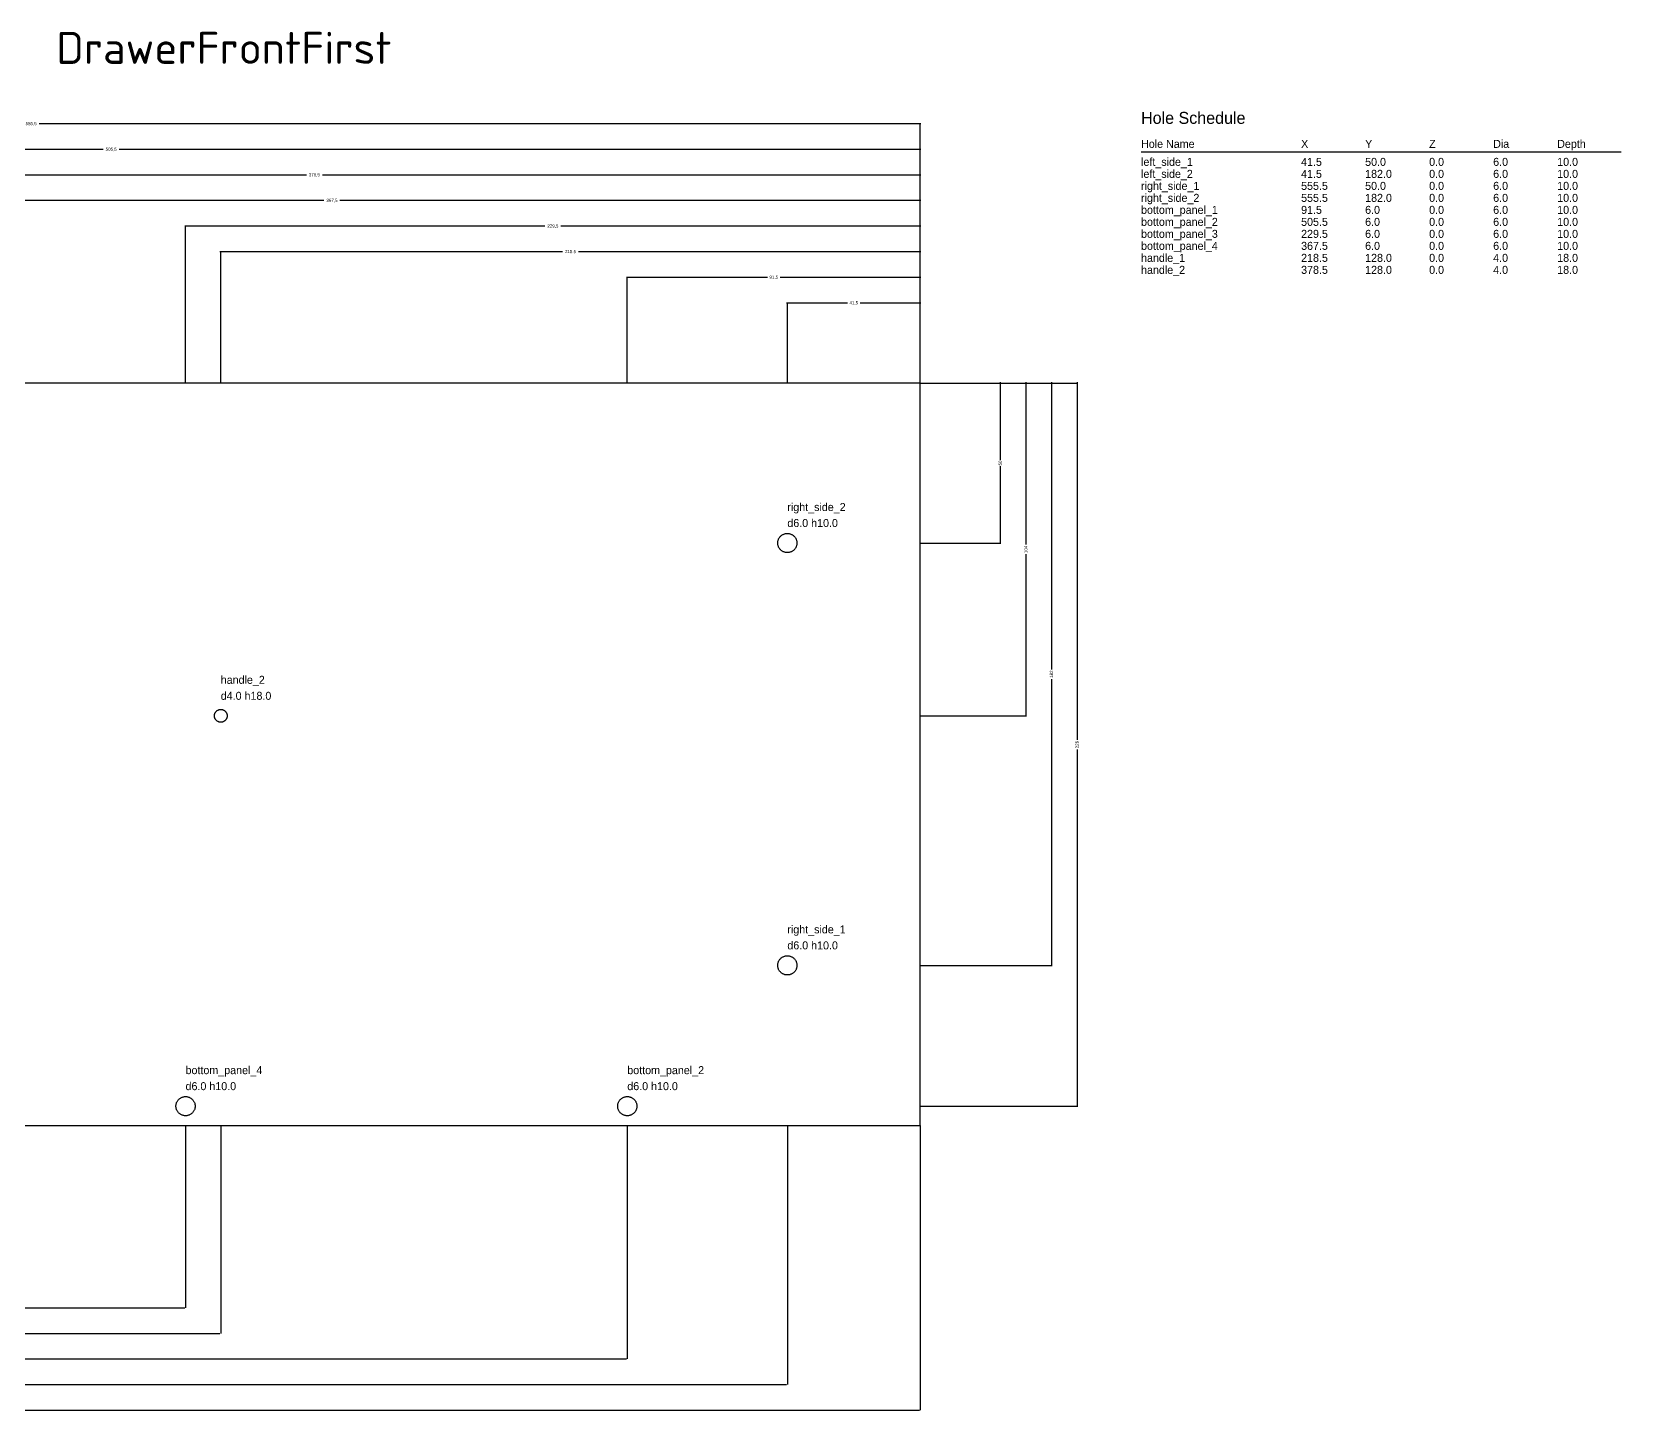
# Model space of a CAD drawing. Header units: millimetres. Extents: x -58 to 816, y -171 to 342.
# Drawn here: x 319.5 to 816, y -89.7 to 341.8 of the extents above; entities that cross this region are included whole.
import ezdxf
from ezdxf.enums import TextEntityAlignment as Align

# ---------------------------------------------------------------- set-up
doc = ezdxf.new("R2010")
doc.units = ezdxf.units.MM
for name, color, linetype in [('ANNOTATION', 7, 'Continuous'), ('CUT', 1, 'Continuous'), ('DIMENSION', 8, 'Continuous')]:
    doc.layers.add(name, color=color, linetype=linetype)
doc.styles.add('Title', font='ISOCPEUR.ttf')
doc.dimstyles.get("Standard").update_dxf_attribs({"dimtxt": 2.5, "dimasz": 2.5, "dimexe": 1.25, "dimexo": 0.625, "dimtad": 1, "dimtxsty": 'Standard', "dimcen": 2.5, "dimazin": 3, "dimtfac": 1, "dimtmove": 0, "dimatfit": 3})

# ---------------------------------------------------------------- blocks, each defined once
blk = doc.blocks.new('_CLOSEDFILLED')
at = {"color": 0, "linetype": 'ByBlock'}
blk.add_solid([(-1, 0.2), (0, 0), (-1, -0.2)], dxfattribs=at)
blk = doc.blocks.new('*D5')
for p, q in [((0, 0), (0, -57)), ((367.5, 0), (367.5, -57)), ((0.25, -57), (181.25, -57)), ((186.25, -57), (367.25, -57))]:
    blk.add_line(p, q)
at = {"layer": 'Defpoints'}
for p in [(0, 0), (367.5, 0), (0, -57)]:
    blk.add_point(p, dxfattribs=at)
at = {"layer": 'DIMENSION', "xscale": 0.25, "yscale": 0.25, "rotation": 180}
blk.add_blockref('_CLOSEDFILLED', (0, -57), dxfattribs=at)
at = {"layer": 'DIMENSION', "xscale": 0.25, "yscale": 0.25}
blk.add_blockref('_CLOSEDFILLED', (367.5, -57), dxfattribs=at)
at = {"layer": 'DIMENSION', "insert": (183.75, -57), "char_height": 1, "attachment_point": 5}
blk.add_mtext('367,5', dxfattribs=at)
blk = doc.blocks.new('*D6')
for p, q in [((0, 0), (0, -65)), ((378.5, 0), (378.5, -65)), ((0.25, -65), (186.75, -65)), ((191.75, -65), (378.25, -65))]:
    blk.add_line(p, q)
at = {"layer": 'Defpoints'}
for p in [(0, 0), (378.5, 0), (0, -65)]:
    blk.add_point(p, dxfattribs=at)
at = {"layer": 'DIMENSION', "xscale": 0.25, "yscale": 0.25, "rotation": 180}
blk.add_blockref('_CLOSEDFILLED', (0, -65), dxfattribs=at)
at = {"layer": 'DIMENSION', "xscale": 0.25, "yscale": 0.25}
blk.add_blockref('_CLOSEDFILLED', (378.5, -65), dxfattribs=at)
at = {"layer": 'DIMENSION', "insert": (189.25, -65), "char_height": 1, "attachment_point": 5}
blk.add_mtext('378,5', dxfattribs=at)
blk = doc.blocks.new('*D7')
for p, q in [((0, 0), (0, -73)), ((505.5, 0), (505.5, -73)), ((0.25, -73), (250.25, -73)), ((255.25, -73), (505.25, -73))]:
    blk.add_line(p, q)
at = {"layer": 'Defpoints'}
for p in [(0, 0), (505.5, 0), (0, -73)]:
    blk.add_point(p, dxfattribs=at)
at = {"layer": 'DIMENSION', "xscale": 0.25, "yscale": 0.25, "rotation": 180}
blk.add_blockref('_CLOSEDFILLED', (0, -73), dxfattribs=at)
at = {"layer": 'DIMENSION', "xscale": 0.25, "yscale": 0.25}
blk.add_blockref('_CLOSEDFILLED', (505.5, -73), dxfattribs=at)
at = {"layer": 'DIMENSION', "insert": (252.75, -73), "char_height": 1, "attachment_point": 5}
blk.add_mtext('505,5', dxfattribs=at)
blk = doc.blocks.new('*D8')
for p, q in [((0, 0), (0, -81)), ((555.5, 0), (555.5, -81)), ((0.25, -81), (275.25, -81)), ((280.25, -81), (555.25, -81))]:
    blk.add_line(p, q)
at = {"layer": 'Defpoints'}
for p in [(0, 0), (555.5, 0), (0, -81)]:
    blk.add_point(p, dxfattribs=at)
at = {"layer": 'DIMENSION', "xscale": 0.25, "yscale": 0.25, "rotation": 180}
blk.add_blockref('_CLOSEDFILLED', (0, -81), dxfattribs=at)
at = {"layer": 'DIMENSION', "xscale": 0.25, "yscale": 0.25}
blk.add_blockref('_CLOSEDFILLED', (555.5, -81), dxfattribs=at)
at = {"layer": 'DIMENSION', "insert": (277.75, -81), "char_height": 1, "attachment_point": 5}
blk.add_mtext('555,5', dxfattribs=at)
blk = doc.blocks.new('*D9')
for p, q in [((0, 0), (0, -89)), ((597, 0), (597, -89)), ((0.25, -89), (297, -89)), ((300, -89), (596.75, -89))]:
    blk.add_line(p, q)
at = {"layer": 'Defpoints'}
for p in [(0, 0), (597, 0), (0, -89)]:
    blk.add_point(p, dxfattribs=at)
at = {"layer": 'DIMENSION', "xscale": 0.25, "yscale": 0.25, "rotation": 180}
blk.add_blockref('_CLOSEDFILLED', (0, -89), dxfattribs=at)
at = {"layer": 'DIMENSION', "xscale": 0.25, "yscale": 0.25}
blk.add_blockref('_CLOSEDFILLED', (597, -89), dxfattribs=at)
at = {"layer": 'DIMENSION', "insert": (298.5, -89), "char_height": 1, "attachment_point": 5}
blk.add_mtext('597', dxfattribs=at)
blk = doc.blocks.new('*D10')
for p, q in [((574.25, 257), (555.25, 257)), ((555.5, 232), (555.5, 257)), ((597.25, 257), (578.25, 257)), ((597, 232), (597, 257))]:
    blk.add_line(p, q)
at = {"layer": 'Defpoints'}
for p in [(597, 257), (555.5, 232), (597, 232)]:
    blk.add_point(p, dxfattribs=at)
at = {"layer": 'DIMENSION', "xscale": 0.25, "yscale": 0.25}
blk.add_blockref('_CLOSEDFILLED', (555.5, 257), dxfattribs=at)
at = {"layer": 'DIMENSION', "xscale": 0.25, "yscale": 0.25, "rotation": 180}
blk.add_blockref('_CLOSEDFILLED', (597, 257), dxfattribs=at)
at = {"layer": 'DIMENSION', "insert": (576.25, 257), "char_height": 1, "attachment_point": 5}
blk.add_mtext('41,5', dxfattribs=at)
blk = doc.blocks.new('*D11')
for p, q in [((549.25, 265), (505.25, 265)), ((505.5, 232), (505.5, 265)), ((597.25, 265), (553.25, 265)), ((597, 232), (597, 265))]:
    blk.add_line(p, q)
at = {"layer": 'Defpoints'}
for p in [(597, 265), (505.5, 232), (597, 232)]:
    blk.add_point(p, dxfattribs=at)
at = {"layer": 'DIMENSION', "xscale": 0.25, "yscale": 0.25}
blk.add_blockref('_CLOSEDFILLED', (505.5, 265), dxfattribs=at)
at = {"layer": 'DIMENSION', "xscale": 0.25, "yscale": 0.25, "rotation": 180}
blk.add_blockref('_CLOSEDFILLED', (597, 265), dxfattribs=at)
at = {"layer": 'DIMENSION', "insert": (551.25, 265), "char_height": 1, "attachment_point": 5}
blk.add_mtext('91,5', dxfattribs=at)
blk = doc.blocks.new('*D12')
for p, q in [((485.25, 273), (378.25, 273)), ((378.5, 232), (378.5, 273)), ((597.25, 273), (490.25, 273)), ((597, 232), (597, 273))]:
    blk.add_line(p, q)
at = {"layer": 'Defpoints'}
for p in [(597, 273), (378.5, 232), (597, 232)]:
    blk.add_point(p, dxfattribs=at)
at = {"layer": 'DIMENSION', "xscale": 0.25, "yscale": 0.25}
blk.add_blockref('_CLOSEDFILLED', (378.5, 273), dxfattribs=at)
at = {"layer": 'DIMENSION', "xscale": 0.25, "yscale": 0.25, "rotation": 180}
blk.add_blockref('_CLOSEDFILLED', (597, 273), dxfattribs=at)
at = {"layer": 'DIMENSION', "insert": (487.75, 273), "char_height": 1, "attachment_point": 5}
blk.add_mtext('218,5', dxfattribs=at)
blk = doc.blocks.new('*D13')
for p, q in [((479.75, 281), (367.25, 281)), ((367.5, 232), (367.5, 281)), ((597.25, 281), (484.75, 281)), ((597, 232), (597, 281))]:
    blk.add_line(p, q)
at = {"layer": 'Defpoints'}
for p in [(597, 281), (367.5, 232), (597, 232)]:
    blk.add_point(p, dxfattribs=at)
at = {"layer": 'DIMENSION', "xscale": 0.25, "yscale": 0.25}
blk.add_blockref('_CLOSEDFILLED', (367.5, 281), dxfattribs=at)
at = {"layer": 'DIMENSION', "xscale": 0.25, "yscale": 0.25, "rotation": 180}
blk.add_blockref('_CLOSEDFILLED', (597, 281), dxfattribs=at)
at = {"layer": 'DIMENSION', "insert": (482.25, 281), "char_height": 1, "attachment_point": 5}
blk.add_mtext('229,5', dxfattribs=at)
blk = doc.blocks.new('*D14')
for p, q in [((410.75, 289), (229.25, 289)), ((229.5, 232), (229.5, 289)), ((597.25, 289), (415.75, 289)), ((597, 232), (597, 289))]:
    blk.add_line(p, q)
at = {"layer": 'Defpoints'}
for p in [(597, 289), (229.5, 232), (597, 232)]:
    blk.add_point(p, dxfattribs=at)
at = {"layer": 'DIMENSION', "xscale": 0.25, "yscale": 0.25}
blk.add_blockref('_CLOSEDFILLED', (229.5, 289), dxfattribs=at)
at = {"layer": 'DIMENSION', "xscale": 0.25, "yscale": 0.25, "rotation": 180}
blk.add_blockref('_CLOSEDFILLED', (597, 289), dxfattribs=at)
at = {"layer": 'DIMENSION', "insert": (413.25, 289), "char_height": 1, "attachment_point": 5}
blk.add_mtext('367,5', dxfattribs=at)
blk = doc.blocks.new('*D15')
for p, q in [((405.25, 297), (218.25, 297)), ((218.5, 232), (218.5, 297)), ((597.25, 297), (410.25, 297)), ((597, 232), (597, 297))]:
    blk.add_line(p, q)
at = {"layer": 'Defpoints'}
for p in [(597, 297), (218.5, 232), (597, 232)]:
    blk.add_point(p, dxfattribs=at)
at = {"layer": 'DIMENSION', "xscale": 0.25, "yscale": 0.25}
blk.add_blockref('_CLOSEDFILLED', (218.5, 297), dxfattribs=at)
at = {"layer": 'DIMENSION', "xscale": 0.25, "yscale": 0.25, "rotation": 180}
blk.add_blockref('_CLOSEDFILLED', (597, 297), dxfattribs=at)
at = {"layer": 'DIMENSION', "insert": (407.75, 297), "char_height": 1, "attachment_point": 5}
blk.add_mtext('378,5', dxfattribs=at)
blk = doc.blocks.new('*D16')
for p, q in [((341.75, 305), (91.25, 305)), ((91.5, 232), (91.5, 305)), ((597.25, 305), (346.75, 305)), ((597, 232), (597, 305))]:
    blk.add_line(p, q)
at = {"layer": 'Defpoints'}
for p in [(597, 305), (91.5, 232), (597, 232)]:
    blk.add_point(p, dxfattribs=at)
at = {"layer": 'DIMENSION', "xscale": 0.25, "yscale": 0.25}
blk.add_blockref('_CLOSEDFILLED', (91.5, 305), dxfattribs=at)
at = {"layer": 'DIMENSION', "xscale": 0.25, "yscale": 0.25, "rotation": 180}
blk.add_blockref('_CLOSEDFILLED', (597, 305), dxfattribs=at)
at = {"layer": 'DIMENSION', "insert": (344.25, 305), "char_height": 1, "attachment_point": 5}
blk.add_mtext('505,5', dxfattribs=at)
blk = doc.blocks.new('*D17')
for p, q in [((316.75, 313), (41.25, 313)), ((41.5, 232), (41.5, 313)), ((597.25, 313), (321.75, 313)), ((597, 232), (597, 313))]:
    blk.add_line(p, q)
at = {"layer": 'Defpoints'}
for p in [(597, 313), (41.5, 232), (597, 232)]:
    blk.add_point(p, dxfattribs=at)
at = {"layer": 'DIMENSION', "xscale": 0.25, "yscale": 0.25}
blk.add_blockref('_CLOSEDFILLED', (41.5, 313), dxfattribs=at)
at = {"layer": 'DIMENSION', "xscale": 0.25, "yscale": 0.25, "rotation": 180}
blk.add_blockref('_CLOSEDFILLED', (597, 313), dxfattribs=at)
at = {"layer": 'DIMENSION', "insert": (319.25, 313), "char_height": 1, "attachment_point": 5}
blk.add_mtext('555,5', dxfattribs=at)
blk = doc.blocks.new('*D23')
for p, q in [((597, 232), (622, 232)), ((622, 232.25), (622, 208)), ((622, 206), (622, 181.75)), ((597, 182), (622, 182))]:
    blk.add_line(p, q)
at = {"layer": 'Defpoints'}
for p in [(597, 232), (622, 232), (597, 182)]:
    blk.add_point(p, dxfattribs=at)
at = {"layer": 'DIMENSION', "xscale": 0.25, "yscale": 0.25}
for p, rotation in [((622, 232), 270), ((622, 182), 90)]:
    blk.add_blockref('_CLOSEDFILLED', p, dxfattribs=dict(at, rotation=rotation))
at = {"layer": 'DIMENSION', "insert": (622, 207), "char_height": 1, "attachment_point": 5, "rotation": 90}
blk.add_mtext('50', dxfattribs=at)
blk = doc.blocks.new('*D24')
for p, q in [((597, 232), (630, 232)), ((630, 232.25), (630, 181.5)), ((630, 178.5), (630, 127.75)), ((597, 128), (630, 128))]:
    blk.add_line(p, q)
at = {"layer": 'Defpoints'}
for p in [(597, 232), (630, 232), (597, 128)]:
    blk.add_point(p, dxfattribs=at)
at = {"layer": 'DIMENSION', "xscale": 0.25, "yscale": 0.25}
for p, rotation in [((630, 232), 270), ((630, 128), 90)]:
    blk.add_blockref('_CLOSEDFILLED', p, dxfattribs=dict(at, rotation=rotation))
at = {"layer": 'DIMENSION', "insert": (630, 180), "char_height": 1, "attachment_point": 5, "rotation": 90}
blk.add_mtext('104', dxfattribs=at)
blk = doc.blocks.new('*D25')
for p, q in [((597, 232), (638, 232)), ((638, 232.25), (638, 142.5)), ((638, 139.5), (638, 49.75)), ((597, 50), (638, 50))]:
    blk.add_line(p, q)
at = {"layer": 'Defpoints'}
for p in [(597, 232), (638, 232), (597, 50)]:
    blk.add_point(p, dxfattribs=at)
at = {"layer": 'DIMENSION', "xscale": 0.25, "yscale": 0.25}
for p, rotation in [((638, 232), 270), ((638, 50), 90)]:
    blk.add_blockref('_CLOSEDFILLED', p, dxfattribs=dict(at, rotation=rotation))
at = {"layer": 'DIMENSION', "insert": (638, 141), "char_height": 1, "attachment_point": 5, "rotation": 90}
blk.add_mtext('182', dxfattribs=at)
blk = doc.blocks.new('*D26')
for p, q in [((597, 232), (646, 232)), ((646, 232.25), (646, 120.5)), ((646, 117.5), (646, 5.75)), ((597, 6), (646, 6))]:
    blk.add_line(p, q)
at = {"layer": 'Defpoints'}
for p in [(597, 232), (646, 232), (597, 6)]:
    blk.add_point(p, dxfattribs=at)
at = {"layer": 'DIMENSION', "xscale": 0.25, "yscale": 0.25}
for p, rotation in [((646, 232), 270), ((646, 6), 90)]:
    blk.add_blockref('_CLOSEDFILLED', p, dxfattribs=dict(at, rotation=rotation))
at = {"layer": 'DIMENSION', "insert": (646, 119), "char_height": 1, "attachment_point": 5, "rotation": 90}
blk.add_mtext('226', dxfattribs=at)

msp = doc.modelspace()

# ---------------------------------------------------------------- linework, layer by layer
at = {"layer": 'ANNOTATION'}
msp.add_line((666, 304.25), (816, 304.25), dxfattribs=at)
at = {"layer": 'CUT'}
for p, q in [((597, 232), (0, 232)), ((597, 0), (597, 232)), ((552.967, 183.607), (553.073, 183.763)), ((553.073, 183.763), (553.188, 183.912)), ((553.188, 183.912), (553.313, 184.054)), ((553.313, 184.054), (553.446, 184.187)), ((553.446, 184.187), (553.588, 184.312)), ((553.588, 184.312), (553.737, 184.427)), ((553.737, 184.427), (553.893, 184.533)), ((553.893, 184.533), (554.055, 184.629)), ((554.055, 184.629), (554.223, 184.714)), ((554.223, 184.714), (554.396, 184.789)), ((554.396, 184.789), (554.573, 184.853)), ((554.573, 184.853), (554.754, 184.906)), ((554.754, 184.906), (554.938, 184.947)), ((554.938, 184.947), (555.124, 184.976)), ((555.124, 184.976), (555.312, 184.994)), ((555.312, 184.994), (555.5, 185)), ((555.5, 185), (555.688, 184.994)), ((555.688, 184.994), (555.876, 184.976)), ((555.876, 184.976), (556.062, 184.947)), ((556.062, 184.947), (556.246, 184.906)), ((556.246, 184.906), (556.427, 184.853)), ((556.427, 184.853), (556.604, 184.789)), ((556.604, 184.789), (556.777, 184.714)), ((556.777, 184.714), (556.945, 184.629)), ((556.945, 184.629), (557.107, 184.533)), ((557.107, 184.533), (557.263, 184.427)), ((557.263, 184.427), (557.412, 184.312)), ((557.412, 184.312), (557.554, 184.187)), ((557.554, 184.187), (557.687, 184.054)), ((557.687, 184.054), (557.812, 183.912)), ((557.812, 183.912), (557.927, 183.763)), ((557.927, 183.763), (558.033, 183.607)), ((552.5, 182), (552.506, 182.188)), ((552.506, 181.812), (552.5, 182)), ((552.506, 182.188), (552.524, 182.376)), ((552.524, 181.624), (552.506, 181.812)), ((552.524, 182.376), (552.553, 182.562)), ((552.553, 181.438), (552.524, 181.624)), ((552.553, 182.562), (552.594, 182.746)), ((552.594, 181.254), (552.553, 181.438)), ((552.594, 182.746), (552.647, 182.927)), ((552.647, 181.073), (552.594, 181.254)), ((552.647, 182.927), (552.711, 183.104)), ((552.711, 180.896), (552.647, 181.073)), ((552.711, 183.104), (552.786, 183.277)), ((552.786, 180.723), (552.711, 180.896)), ((552.786, 183.277), (552.871, 183.445)), ((552.871, 180.555), (552.786, 180.723)), ((552.871, 183.445), (552.967, 183.607)), ((552.967, 180.393), (552.871, 180.555)), ((553.073, 180.237), (552.967, 180.393)), ((553.188, 180.088), (553.073, 180.237)), ((553.313, 179.946), (553.188, 180.088)), ((553.446, 179.813), (553.313, 179.946)), ((553.588, 179.688), (553.446, 179.813)), ((553.737, 179.573), (553.588, 179.688)), ((553.893, 179.467), (553.737, 179.573)), ((554.055, 179.371), (553.893, 179.467)), ((554.223, 179.286), (554.055, 179.371)), ((554.396, 179.211), (554.223, 179.286)), ((554.573, 179.147), (554.396, 179.211)), ((554.754, 179.094), (554.573, 179.147)), ((554.938, 179.053), (554.754, 179.094)), ((555.124, 179.024), (554.938, 179.053)), ((555.312, 179.006), (555.124, 179.024)), ((555.5, 179), (555.312, 179.006)), ((555.688, 179.006), (555.5, 179)), ((555.876, 179.024), (555.688, 179.006)), ((556.062, 179.053), (555.876, 179.024)), ((556.246, 179.094), (556.062, 179.053)), ((556.427, 179.147), (556.246, 179.094)), ((556.604, 179.211), (556.427, 179.147)), ((556.777, 179.286), (556.604, 179.211)), ((556.945, 179.371), (556.777, 179.286)), ((557.107, 179.467), (556.945, 179.371)), ((557.263, 179.573), (557.107, 179.467)), ((557.412, 179.688), (557.263, 179.573)), ((557.554, 179.813), (557.412, 179.688)), ((557.687, 179.946), (557.554, 179.813)), ((557.812, 180.088), (557.687, 179.946)), ((557.927, 180.237), (557.812, 180.088)), ((558.033, 180.393), (557.927, 180.237)), ((558.033, 183.607), (558.129, 183.445)), ((558.129, 180.555), (558.033, 180.393)), ((558.129, 183.445), (558.214, 183.277)), ((558.214, 180.723), (558.129, 180.555)), ((558.214, 183.277), (558.289, 183.104)), ((558.289, 180.896), (558.214, 180.723)), ((558.289, 183.104), (558.353, 182.927)), ((558.353, 181.073), (558.289, 180.896)), ((558.353, 182.927), (558.406, 182.746)), ((558.406, 181.254), (558.353, 181.073)), ((558.406, 182.746), (558.447, 182.562)), ((558.447, 181.438), (558.406, 181.254)), ((558.447, 182.562), (558.476, 182.376)), ((558.476, 181.624), (558.447, 181.438)), ((558.476, 182.376), (558.494, 182.188)), ((558.494, 181.812), (558.476, 181.624)), ((558.494, 182.188), (558.5, 182)), ((558.5, 182), (558.494, 181.812)), ((376.811, 129.072), (376.882, 129.176)), ((376.882, 129.176), (376.959, 129.275)), ((376.959, 129.275), (377.042, 129.369)), ((377.042, 129.369), (377.131, 129.458)), ((377.131, 129.458), (377.225, 129.541)), ((377.225, 129.541), (377.324, 129.618)), ((377.324, 129.618), (377.428, 129.689)), ((377.428, 129.689), (377.536, 129.753)), ((377.536, 129.753), (377.648, 129.81)), ((377.648, 129.81), (377.764, 129.86)), ((377.764, 129.86), (377.882, 129.902)), ((377.882, 129.902), (378.003, 129.937)), ((378.003, 129.937), (378.125, 129.965)), ((378.125, 129.965), (378.249, 129.984)), ((378.249, 129.984), (378.374, 129.996)), ((378.374, 129.996), (378.5, 130)), ((378.5, 130), (378.626, 129.996)), ((378.626, 129.996), (378.751, 129.984)), ((378.751, 129.984), (378.875, 129.965)), ((378.875, 129.965), (378.997, 129.937)), ((378.997, 129.937), (379.118, 129.902)), ((379.118, 129.902), (379.236, 129.86)), ((379.236, 129.86), (379.352, 129.81)), ((379.352, 129.81), (379.464, 129.753)), ((379.464, 129.753), (379.572, 129.689)), ((379.572, 129.689), (379.676, 129.618)), ((379.676, 129.618), (379.775, 129.541)), ((379.775, 129.541), (379.869, 129.458)), ((379.869, 129.458), (379.958, 129.369)), ((379.958, 129.369), (380.041, 129.275)), ((380.041, 129.275), (380.118, 129.176)), ((380.118, 129.176), (380.189, 129.072)), ((376.5, 128), (376.504, 128.126)), ((376.504, 127.874), (376.5, 128)), ((376.504, 128.126), (376.516, 128.251)), ((376.516, 127.749), (376.504, 127.874)), ((376.516, 128.251), (376.535, 128.375)), ((376.535, 127.625), (376.516, 127.749)), ((376.535, 128.375), (376.563, 128.497)), ((376.563, 127.503), (376.535, 127.625)), ((376.563, 128.497), (376.598, 128.618)), ((376.598, 127.382), (376.563, 127.503)), ((376.598, 128.618), (376.64, 128.736)), ((376.64, 127.264), (376.598, 127.382)), ((376.64, 128.736), (376.69, 128.852)), ((376.69, 127.148), (376.64, 127.264)), ((376.69, 128.852), (376.747, 128.964)), ((376.747, 127.036), (376.69, 127.148)), ((376.747, 128.964), (376.811, 129.072)), ((376.811, 126.928), (376.747, 127.036)), ((376.882, 126.824), (376.811, 126.928)), ((376.959, 126.725), (376.882, 126.824)), ((377.042, 126.631), (376.959, 126.725)), ((377.131, 126.542), (377.042, 126.631)), ((377.225, 126.459), (377.131, 126.542)), ((377.324, 126.382), (377.225, 126.459)), ((377.428, 126.311), (377.324, 126.382)), ((377.536, 126.247), (377.428, 126.311)), ((377.648, 126.19), (377.536, 126.247)), ((377.764, 126.14), (377.648, 126.19)), ((377.882, 126.098), (377.764, 126.14)), ((378.003, 126.063), (377.882, 126.098)), ((378.125, 126.035), (378.003, 126.063)), ((378.249, 126.016), (378.125, 126.035)), ((378.374, 126.004), (378.249, 126.016)), ((378.5, 126), (378.374, 126.004)), ((378.626, 126.004), (378.5, 126)), ((378.751, 126.016), (378.626, 126.004)), ((378.875, 126.035), (378.751, 126.016)), ((378.997, 126.063), (378.875, 126.035)), ((379.118, 126.098), (378.997, 126.063)), ((379.236, 126.14), (379.118, 126.098)), ((379.352, 126.19), (379.236, 126.14)), ((379.464, 126.247), (379.352, 126.19)), ((379.572, 126.311), (379.464, 126.247)), ((379.676, 126.382), (379.572, 126.311)), ((379.775, 126.459), (379.676, 126.382)), ((379.869, 126.542), (379.775, 126.459)), ((379.958, 126.631), (379.869, 126.542)), ((380.041, 126.725), (379.958, 126.631)), ((380.118, 126.824), (380.041, 126.725)), ((380.189, 126.928), (380.118, 126.824)), ((380.189, 129.072), (380.253, 128.964)), ((380.253, 127.036), (380.189, 126.928)), ((380.253, 128.964), (380.31, 128.852)), ((380.31, 127.148), (380.253, 127.036)), ((380.31, 128.852), (380.36, 128.736)), ((380.36, 127.264), (380.31, 127.148)), ((380.36, 128.736), (380.402, 128.618)), ((380.402, 127.382), (380.36, 127.264)), ((380.402, 128.618), (380.437, 128.497)), ((380.437, 127.503), (380.402, 127.382)), ((380.437, 128.497), (380.465, 128.375)), ((380.465, 127.625), (380.437, 127.503)), ((380.465, 128.375), (380.484, 128.251)), ((380.484, 127.749), (380.465, 127.625)), ((380.484, 128.251), (380.496, 128.126)), ((380.496, 127.874), (380.484, 127.749)), ((380.496, 128.126), (380.5, 128)), ((380.5, 128), (380.496, 127.874)), ((552.5, 50), (552.506, 50.1884)), ((552.506, 49.8116), (552.5, 50)), ((552.506, 50.1884), (552.524, 50.376)), ((552.524, 49.624), (552.506, 49.8116)), ((552.524, 50.376), (552.553, 50.5621)), ((552.553, 50.5621), (552.594, 50.7461)), ((552.594, 50.7461), (552.647, 50.9271)), ((552.647, 50.9271), (552.711, 51.1044)), ((552.711, 51.1044), (552.786, 51.2773)), ((552.786, 51.2773), (552.871, 51.4453)), ((552.871, 51.4453), (552.967, 51.6075)), ((552.967, 51.6075), (553.073, 51.7634)), ((553.073, 51.7634), (553.188, 51.9123)), ((553.188, 51.9123), (553.313, 52.0536)), ((553.313, 52.0536), (553.446, 52.1869)), ((553.446, 52.1869), (553.588, 52.3115)), ((553.588, 52.3115), (553.737, 52.4271)), ((553.737, 52.4271), (553.893, 52.533)), ((553.893, 52.533), (554.055, 52.6289)), ((554.055, 52.6289), (554.223, 52.7145)), ((554.223, 52.7145), (554.396, 52.7893)), ((554.396, 52.7893), (554.573, 52.8532)), ((554.573, 52.8532), (554.754, 52.9057)), ((554.754, 52.9057), (554.938, 52.9469)), ((554.938, 52.9469), (555.124, 52.9763)), ((555.124, 52.9763), (555.312, 52.9941)), ((555.312, 52.9941), (555.5, 53)), ((555.5, 53), (555.688, 52.9941)), ((555.688, 52.9941), (555.876, 52.9763)), ((555.876, 52.9763), (556.062, 52.9469)), ((556.062, 52.9469), (556.246, 52.9057)), ((556.246, 52.9057), (556.427, 52.8532)), ((556.427, 52.8532), (556.604, 52.7893)), ((556.604, 52.7893), (556.777, 52.7145)), ((556.777, 52.7145), (556.945, 52.6289)), ((556.945, 52.6289), (557.107, 52.533)), ((557.107, 52.533), (557.263, 52.4271)), ((557.263, 52.4271), (557.412, 52.3115)), ((557.412, 52.3115), (557.554, 52.1869)), ((557.554, 52.1869), (557.687, 52.0536)), ((557.687, 52.0536), (557.812, 51.9123)), ((557.812, 51.9123), (557.927, 51.7634)), ((557.927, 51.7634), (558.033, 51.6075)), ((558.033, 51.6075), (558.129, 51.4453)), ((558.129, 51.4453), (558.214, 51.2773)), ((558.214, 51.2773), (558.289, 51.1044)), ((558.289, 51.1044), (558.353, 50.9271)), ((558.353, 50.9271), (558.406, 50.7461)), ((558.406, 50.7461), (558.447, 50.5621)), ((558.447, 50.5621), (558.476, 50.376)), ((558.476, 50.376), (558.494, 50.1884)), ((558.494, 49.8116), (558.476, 49.624)), ((558.494, 50.1884), (558.5, 50)), ((558.5, 50), (558.494, 49.8116)), ((552.553, 49.4379), (552.524, 49.624)), ((552.594, 49.2539), (552.553, 49.4379)), ((552.647, 49.0729), (552.594, 49.2539)), ((552.711, 48.8956), (552.647, 49.0729)), ((552.786, 48.7227), (552.711, 48.8956)), ((552.871, 48.5547), (552.786, 48.7227)), ((552.967, 48.3925), (552.871, 48.5547)), ((553.073, 48.2366), (552.967, 48.3925)), ((553.188, 48.0877), (553.073, 48.2366)), ((553.313, 47.9464), (553.188, 48.0877)), ((553.446, 47.8131), (553.313, 47.9464)), ((553.588, 47.6885), (553.446, 47.8131)), ((553.737, 47.5729), (553.588, 47.6885)), ((553.893, 47.467), (553.737, 47.5729)), ((554.055, 47.3711), (553.893, 47.467)), ((554.223, 47.2855), (554.055, 47.3711)), ((554.396, 47.2107), (554.223, 47.2855)), ((554.573, 47.1468), (554.396, 47.2107)), ((554.754, 47.0942), (554.573, 47.1468)), ((554.938, 47.0531), (554.754, 47.0942)), ((555.124, 47.0237), (554.938, 47.0531)), ((555.312, 47.0059), (555.124, 47.0237)), ((555.5, 47), (555.312, 47.0059)), ((555.688, 47.0059), (555.5, 47)), ((555.876, 47.0237), (555.688, 47.0059)), ((556.062, 47.0531), (555.876, 47.0237)), ((556.246, 47.0942), (556.062, 47.0531)), ((556.427, 47.1468), (556.246, 47.0942)), ((556.604, 47.2107), (556.427, 47.1468)), ((556.777, 47.2855), (556.604, 47.2107)), ((556.945, 47.3711), (556.777, 47.2855)), ((557.107, 47.467), (556.945, 47.3711)), ((557.263, 47.5729), (557.107, 47.467)), ((557.412, 47.6885), (557.263, 47.5729)), ((557.554, 47.8131), (557.412, 47.6885)), ((557.687, 47.9464), (557.554, 47.8131)), ((557.812, 48.0877), (557.687, 47.9464)), ((557.927, 48.2366), (557.812, 48.0877)), ((558.033, 48.3925), (557.927, 48.2366)), ((558.129, 48.5547), (558.033, 48.3925)), ((558.214, 48.7227), (558.129, 48.5547)), ((558.289, 48.8956), (558.214, 48.7227)), ((558.353, 49.0729), (558.289, 48.8956)), ((558.406, 49.2539), (558.353, 49.0729)), ((558.447, 49.4379), (558.406, 49.2539)), ((558.476, 49.624), (558.447, 49.4379)), ((364.5, 6), (364.506, 6.18837)), ((364.506, 5.81163), (364.5, 6)), ((364.506, 6.18837), (364.524, 6.376)), ((364.524, 5.624), (364.506, 5.81163)), ((364.524, 6.376), (364.553, 6.56214)), ((364.553, 5.43786), (364.524, 5.624)), ((364.553, 6.56214), (364.594, 6.74607)), ((364.594, 5.25393), (364.553, 5.43786)), ((364.594, 6.74607), (364.647, 6.92705)), ((364.647, 5.07295), (364.594, 5.25393)), ((364.647, 6.92705), (364.711, 7.10437)), ((364.711, 4.89563), (364.647, 5.07295)), ((364.711, 7.10437), (364.786, 7.27734)), ((364.786, 7.27734), (364.871, 7.44526)), ((364.871, 7.44526), (364.967, 7.60748)), ((364.967, 7.60748), (365.073, 7.76336)), ((365.073, 7.76336), (365.188, 7.91227)), ((365.188, 7.91227), (365.313, 8.05364)), ((365.313, 8.05364), (365.446, 8.18691)), ((365.446, 8.18691), (365.588, 8.31154)), ((365.588, 8.31154), (365.737, 8.42705)), ((365.737, 8.42705), (365.893, 8.53298)), ((365.893, 8.53298), (366.055, 8.62892)), ((366.055, 8.62892), (366.223, 8.71448)), ((366.223, 8.71448), (366.396, 8.78933)), ((366.396, 8.78933), (366.573, 8.85317)), ((366.573, 8.85317), (366.754, 8.90575)), ((366.754, 8.90575), (366.938, 8.94686)), ((366.938, 8.94686), (367.124, 8.97634)), ((367.124, 8.97634), (367.312, 8.99408)), ((367.312, 8.99408), (367.5, 9)), ((367.5, 9), (367.688, 8.99408)), ((367.688, 8.99408), (367.876, 8.97634)), ((367.876, 8.97634), (368.062, 8.94686)), ((368.062, 8.94686), (368.246, 8.90575)), ((368.246, 8.90575), (368.427, 8.85317)), ((368.427, 8.85317), (368.604, 8.78933)), ((368.604, 8.78933), (368.777, 8.71448)), ((368.777, 8.71448), (368.945, 8.62892)), ((368.945, 8.62892), (369.107, 8.53298)), ((369.107, 8.53298), (369.263, 8.42705)), ((369.263, 8.42705), (369.412, 8.31154)), ((369.412, 8.31154), (369.554, 8.18691)), ((369.554, 8.18691), (369.687, 8.05364)), ((369.687, 8.05364), (369.812, 7.91227)), ((369.812, 7.91227), (369.927, 7.76336)), ((369.927, 7.76336), (370.033, 7.60748)), ((370.033, 7.60748), (370.129, 7.44526)), ((370.129, 7.44526), (370.214, 7.27734)), ((370.214, 7.27734), (370.289, 7.10437)), ((370.289, 7.10437), (370.353, 6.92705)), ((370.353, 5.07295), (370.289, 4.89563)), ((370.353, 6.92705), (370.406, 6.74607)), ((370.406, 5.25393), (370.353, 5.07295)), ((370.406, 6.74607), (370.447, 6.56214)), ((370.447, 5.43786), (370.406, 5.25393)), ((370.447, 6.56214), (370.476, 6.376)), ((370.476, 5.624), (370.447, 5.43786)), ((370.476, 6.376), (370.494, 6.18837)), ((370.494, 5.81163), (370.476, 5.624)), ((370.494, 6.18837), (370.5, 6)), ((370.5, 6), (370.494, 5.81163)), ((502.5, 6), (502.506, 6.18837)), ((502.506, 5.81163), (502.5, 6)), ((502.506, 6.18837), (502.524, 6.376)), ((502.524, 5.624), (502.506, 5.81163)), ((502.524, 6.376), (502.553, 6.56214)), ((502.553, 5.43786), (502.524, 5.624)), ((502.553, 6.56214), (502.594, 6.74607)), ((502.594, 5.25393), (502.553, 5.43786)), ((502.594, 6.74607), (502.647, 6.92705)), ((502.647, 5.07295), (502.594, 5.25393)), ((502.647, 6.92705), (502.711, 7.10437)), ((502.711, 4.89563), (502.647, 5.07295)), ((502.711, 7.10437), (502.786, 7.27734)), ((502.786, 7.27734), (502.871, 7.44526)), ((502.871, 7.44526), (502.967, 7.60748)), ((502.967, 7.60748), (503.073, 7.76336)), ((503.073, 7.76336), (503.188, 7.91227)), ((503.188, 7.91227), (503.313, 8.05364)), ((503.313, 8.05364), (503.446, 8.18691)), ((503.446, 8.18691), (503.588, 8.31154)), ((503.588, 8.31154), (503.737, 8.42705)), ((503.737, 8.42705), (503.893, 8.53298)), ((503.893, 8.53298), (504.055, 8.62892)), ((504.055, 8.62892), (504.223, 8.71448)), ((504.223, 8.71448), (504.396, 8.78933)), ((504.396, 8.78933), (504.573, 8.85317)), ((504.573, 8.85317), (504.754, 8.90575)), ((504.754, 8.90575), (504.938, 8.94686)), ((504.938, 8.94686), (505.124, 8.97634)), ((505.124, 8.97634), (505.312, 8.99408)), ((505.312, 8.99408), (505.5, 9)), ((505.5, 9), (505.688, 8.99408)), ((505.688, 8.99408), (505.876, 8.97634)), ((505.876, 8.97634), (506.062, 8.94686)), ((506.062, 8.94686), (506.246, 8.90575)), ((506.246, 8.90575), (506.427, 8.85317)), ((506.427, 8.85317), (506.604, 8.78933)), ((506.604, 8.78933), (506.777, 8.71448)), ((506.777, 8.71448), (506.945, 8.62892)), ((506.945, 8.62892), (507.107, 8.53298)), ((507.107, 8.53298), (507.263, 8.42705)), ((507.263, 8.42705), (507.412, 8.31154)), ((507.412, 8.31154), (507.554, 8.18691)), ((507.554, 8.18691), (507.687, 8.05364)), ((507.687, 8.05364), (507.812, 7.91227)), ((507.812, 7.91227), (507.927, 7.76336)), ((507.927, 7.76336), (508.033, 7.60748)), ((508.033, 7.60748), (508.129, 7.44526)), ((508.129, 7.44526), (508.214, 7.27734)), ((508.214, 7.27734), (508.289, 7.10437)), ((508.289, 7.10437), (508.353, 6.92705)), ((508.353, 5.07295), (508.289, 4.89563)), ((508.353, 6.92705), (508.406, 6.74607)), ((508.406, 5.25393), (508.353, 5.07295)), ((508.406, 6.74607), (508.447, 6.56214)), ((508.447, 5.43786), (508.406, 5.25393)), ((508.447, 6.56214), (508.476, 6.376)), ((508.476, 5.624), (508.447, 5.43786)), ((508.476, 6.376), (508.494, 6.18837)), ((508.494, 5.81163), (508.476, 5.624)), ((508.494, 6.18837), (508.5, 6)), ((508.5, 6), (508.494, 5.81163)), ((0, 0), (597, 0)), ((364.786, 4.72266), (364.711, 4.89563)), ((364.871, 4.55474), (364.786, 4.72266)), ((364.967, 4.39252), (364.871, 4.55474)), ((365.073, 4.23664), (364.967, 4.39252)), ((365.188, 4.08773), (365.073, 4.23664)), ((365.313, 3.94636), (365.188, 4.08773)), ((365.446, 3.81309), (365.313, 3.94636)), ((365.588, 3.68846), (365.446, 3.81309)), ((365.737, 3.57295), (365.588, 3.68846)), ((365.893, 3.46702), (365.737, 3.57295)), ((366.055, 3.37108), (365.893, 3.46702)), ((366.223, 3.28552), (366.055, 3.37108)), ((366.396, 3.21067), (366.223, 3.28552)), ((366.573, 3.14683), (366.396, 3.21067)), ((366.754, 3.09425), (366.573, 3.14683)), ((366.938, 3.05314), (366.754, 3.09425)), ((367.124, 3.02366), (366.938, 3.05314)), ((367.312, 3.00592), (367.124, 3.02366)), ((367.5, 3), (367.312, 3.00592)), ((367.688, 3.00592), (367.5, 3)), ((367.876, 3.02366), (367.688, 3.00592)), ((368.062, 3.05314), (367.876, 3.02366)), ((368.246, 3.09425), (368.062, 3.05314)), ((368.427, 3.14683), (368.246, 3.09425)), ((368.604, 3.21067), (368.427, 3.14683)), ((368.777, 3.28552), (368.604, 3.21067)), ((368.945, 3.37108), (368.777, 3.28552)), ((369.107, 3.46702), (368.945, 3.37108)), ((369.263, 3.57295), (369.107, 3.46702)), ((369.412, 3.68846), (369.263, 3.57295)), ((369.554, 3.81309), (369.412, 3.68846)), ((369.687, 3.94636), (369.554, 3.81309)), ((369.812, 4.08773), (369.687, 3.94636)), ((369.927, 4.23664), (369.812, 4.08773)), ((370.033, 4.39252), (369.927, 4.23664)), ((370.129, 4.55474), (370.033, 4.39252)), ((370.214, 4.72266), (370.129, 4.55474)), ((370.289, 4.89563), (370.214, 4.72266)), ((502.786, 4.72266), (502.711, 4.89563)), ((502.871, 4.55474), (502.786, 4.72266)), ((502.967, 4.39252), (502.871, 4.55474)), ((503.073, 4.23664), (502.967, 4.39252)), ((503.188, 4.08773), (503.073, 4.23664)), ((503.313, 3.94636), (503.188, 4.08773)), ((503.446, 3.81309), (503.313, 3.94636)), ((503.588, 3.68846), (503.446, 3.81309)), ((503.737, 3.57295), (503.588, 3.68846)), ((503.893, 3.46702), (503.737, 3.57295)), ((504.055, 3.37108), (503.893, 3.46702)), ((504.223, 3.28552), (504.055, 3.37108)), ((504.396, 3.21067), (504.223, 3.28552)), ((504.573, 3.14683), (504.396, 3.21067)), ((504.754, 3.09425), (504.573, 3.14683)), ((504.938, 3.05314), (504.754, 3.09425)), ((505.124, 3.02366), (504.938, 3.05314)), ((505.312, 3.00592), (505.124, 3.02366)), ((505.5, 3), (505.312, 3.00592)), ((505.688, 3.00592), (505.5, 3)), ((505.876, 3.02366), (505.688, 3.00592)), ((506.062, 3.05314), (505.876, 3.02366)), ((506.246, 3.09425), (506.062, 3.05314)), ((506.427, 3.14683), (506.246, 3.09425)), ((506.604, 3.21067), (506.427, 3.14683)), ((506.777, 3.28552), (506.604, 3.21067)), ((506.945, 3.37108), (506.777, 3.28552)), ((507.107, 3.46702), (506.945, 3.37108)), ((507.263, 3.57295), (507.107, 3.46702)), ((507.412, 3.68846), (507.263, 3.57295)), ((507.554, 3.81309), (507.412, 3.68846)), ((507.687, 3.94636), (507.554, 3.81309)), ((507.812, 4.08773), (507.687, 3.94636)), ((507.927, 4.23664), (507.812, 4.08773)), ((508.033, 4.39252), (507.927, 4.23664)), ((508.129, 4.55474), (508.033, 4.39252)), ((508.214, 4.72266), (508.129, 4.55474)), ((508.289, 4.89563), (508.214, 4.72266))]:
    msp.add_line(p, q, dxfattribs=at)

# ---------------------------------------------------------------- texts
at = {"layer": 'ANNOTATION', "style": 'Title'}
msp.add_text('DrawerFrontFirst', height=10, dxfattribs=at).set_placement((379.5, 336.75), align=Align.MIDDLE_CENTER)
at = {"layer": 'ANNOTATION'}
for s, height, p in [('Hole Schedule', 3.75, (666, 313)), ('Hole Name', 2.5, (666, 305.5)), ('X', 2.5, (716, 305.5)), ('Y', 2.5, (736, 305.5)), ('Z', 2.5, (756, 305.5)), ('Dia', 2.5, (776, 305.5)), ('Depth', 2.5, (796, 305.5)), ('left_side_1', 2.5, (666, 299.875)), ('left_side_2', 2.5, (666, 296.125)), ('41.5', 2.5, (716, 299.875)), ('41.5', 2.5, (716, 296.125)), ('50.0', 2.5, (736, 299.875)), ('182.0', 2.5, (736, 296.125)), ('0.0', 2.5, (756, 299.875)), ('0.0', 2.5, (756, 296.125)), ('6.0', 2.5, (776, 299.875)), ('6.0', 2.5, (776, 296.125)), ('10.0', 2.5, (796, 299.875)), ('10.0', 2.5, (796, 296.125)), ('right_side_1', 2.5, (666, 292.375)), ('555.5', 2.5, (716, 292.375)), ('50.0', 2.5, (736, 292.375)), ('0.0', 2.5, (756, 292.375)), ('6.0', 2.5, (776, 292.375)), ('10.0', 2.5, (796, 292.375)), ('right_side_2', 2.5, (666, 288.625)), ('555.5', 2.5, (716, 288.625)), ('182.0', 2.5, (736, 288.625)), ('0.0', 2.5, (756, 288.625)), ('6.0', 2.5, (776, 288.625)), ('10.0', 2.5, (796, 288.625)), ('bottom_panel_1', 2.5, (666, 284.875)), ('bottom_panel_2', 2.5, (666, 281.125)), ('505.5', 2.5, (716, 281.125)), ('91.5', 2.5, (716, 284.875)), ('6.0', 2.5, (736, 284.875)), ('6.0', 2.5, (736, 281.125)), ('0.0', 2.5, (756, 284.875)), ('0.0', 2.5, (756, 281.125)), ('6.0', 2.5, (776, 284.875)), ('6.0', 2.5, (776, 281.125)), ('10.0', 2.5, (796, 284.875)), ('10.0', 2.5, (796, 281.125)), ('bottom_panel_3', 2.5, (666, 277.375)), ('229.5', 2.5, (716, 277.375)), ('6.0', 2.5, (736, 277.375)), ('0.0', 2.5, (756, 277.375)), ('6.0', 2.5, (776, 277.375)), ('10.0', 2.5, (796, 277.375)), ('bottom_panel_4', 2.5, (666, 273.625)), ('367.5', 2.5, (716, 273.625)), ('6.0', 2.5, (736, 273.625)), ('0.0', 2.5, (756, 273.625)), ('6.0', 2.5, (776, 273.625)), ('10.0', 2.5, (796, 273.625)), ('handle_1', 2.5, (666, 269.875)), ('handle_2', 2.5, (666, 266.125)), ('378.5', 2.5, (716, 266.125)), ('218.5', 2.5, (716, 269.875)), ('128.0', 2.5, (736, 269.875)), ('128.0', 2.5, (736, 266.125)), ('0.0', 2.5, (756, 269.875)), ('0.0', 2.5, (756, 266.125)), ('4.0', 2.5, (776, 269.875)), ('4.0', 2.5, (776, 266.125)), ('18.0', 2.5, (796, 269.875)), ('18.0', 2.5, (796, 266.125)), ('right_side_2', 2.5, (555.5, 192)), ('d6.0 h10.0', 2.5, (555.5, 187)), ('handle_2', 2.5, (378.5, 138)), ('d4.0 h18.0', 2.5, (378.5, 133)), ('right_side_1', 2.5, (555.5, 60)), ('d6.0 h10.0', 2.5, (555.5, 55)), ('bottom_panel_4', 2.5, (367.5, 16)), ('bottom_panel_2', 2.5, (505.5, 16)), ('d6.0 h10.0', 2.5, (367.5, 11)), ('d6.0 h10.0', 2.5, (505.5, 11))]:
    msp.add_text(s, height=height, dxfattribs=at).set_placement(p)

# ---------------------------------------------------------------- dimensions: what is measured, and where the dimension line sits
at = {"layer": 'DIMENSION'}
for base, p1, p2, picture, middle in [((597, 313), (597, 232), (41.5, 232), '*D17', (319.25, 313)), ((597, 305), (597, 232), (91.5, 232), '*D16', (344.25, 305)), ((597, 297), (597, 232), (218.5, 232), '*D15', (407.75, 297)), ((597, 289), (597, 232), (229.5, 232), '*D14', (413.25, 289)), ((597, 281), (597, 232), (367.5, 232), '*D13', (482.25, 281)), ((597, 273), (597, 232), (378.5, 232), '*D12', (487.75, 273)), ((597, 265), (597, 232), (505.5, 232), '*D11', (551.25, 265)), ((597, 257), (597, 232), (555.5, 232), '*D10', (576.25, 257)), ((0, -57), (0, 0), (367.5, 0), '*D5', (183.75, -57)), ((0, -65), (0, 0), (378.5, 0), '*D6', (189.25, -65)), ((0, -73), (0, 0), (505.5, 0), '*D7', (252.75, -73)), ((0, -81), (0, 0), (555.5, 0), '*D8', (277.75, -81)), ((0, -89), (0, 0), (597, 0), '*D9', (298.5, -89))]:
    dim = msp.add_linear_dim(base=base, p1=p1, p2=p2, dimstyle='Standard', dxfattribs=at)
    dim.commit()
    dim.dimension.update_dxf_attribs({"geometry": picture, "text_midpoint": middle})
for base, p2, picture, middle in [((622, 232), (597, 182), '*D23', (622, 207)), ((630, 232), (597, 128), '*D24', (630, 180)), ((638, 232), (597, 50), '*D25', (638, 141)), ((646, 232), (597, 6), '*D26', (646, 119))]:
    dim = msp.add_linear_dim(base=base, p1=(597, 232), p2=p2, angle=90, dimstyle='Standard', dxfattribs=at)
    dim.commit()
    dim.dimension.update_dxf_attribs({"geometry": picture, "text_midpoint": middle})

doc.saveas('drawing.dxf')
